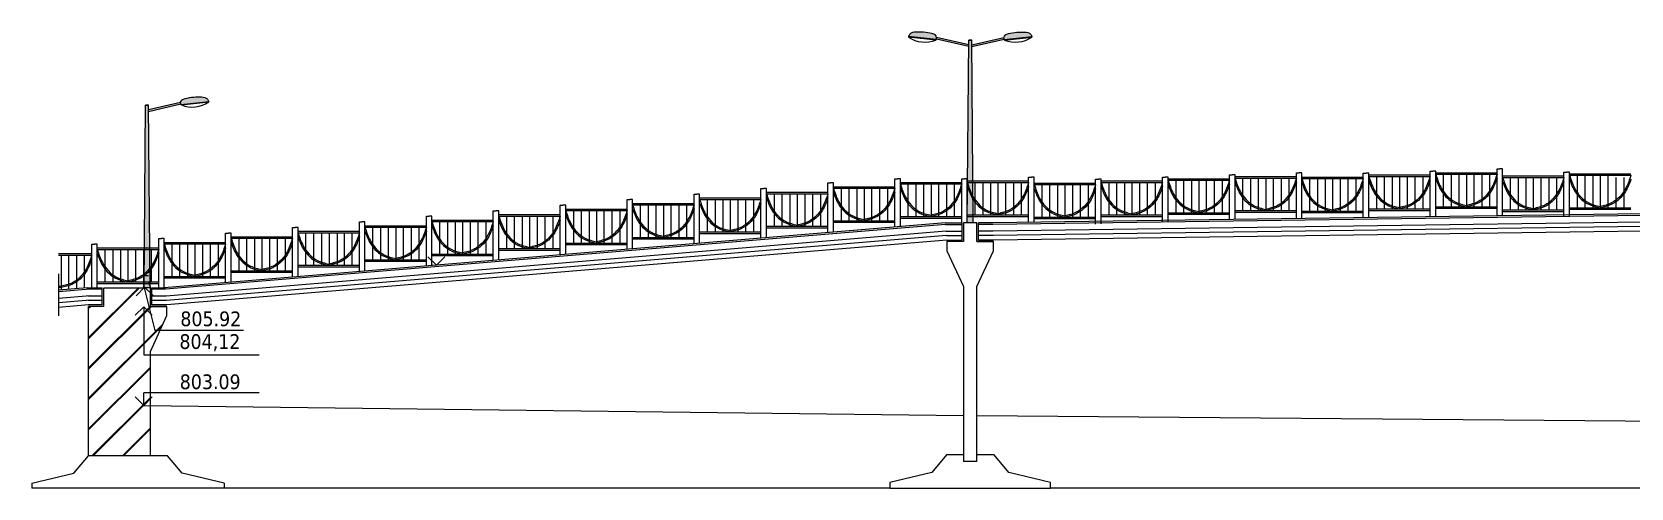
# Model space of a CAD drawing. Header units: millimetres. Extents: x -492806 to 8131902, y -181351 to 2373952.
# Drawn here: x 1960603 to 2018643, y 991206 to 1007773 of the extents above; entities that cross this region are included whole.
import ezdxf

# ---------------------------------------------------------------- set-up
doc = ezdxf.new("R2010")
doc.units = ezdxf.units.MM
doc.header["$LTSCALE"] = 50
for name, color, linetype, lineweight in [('text', 5, 'Continuous', 15), ('дорога', 126, 'Continuous', 25), ('розрізи', 7, 'Continuous', 15)]:
    doc.layers.add(name, color=color, linetype=linetype, lineweight=lineweight)
doc.styles.get("Standard").update_dxf_attribs({"font": 'tahoma.ttf'})

msp = doc.modelspace()

# ---------------------------------------------------------------- hatches: boundary and pattern name
h = msp.add_hatch()
h.set_pattern_fill('JIS_LC_8', color=256, scale=100)
h.set_pattern_definition([(45, (271043.5, 0), (-551.5433, 551.5433), []), (45, (271083.5, 0), (-551.5433, 551.5433), [])])
h.paths.add_polyline_path([(1964900.358, 996170.876), (1965503.033, 997471.077), (1965503.033, 997806.029), (1964900.358, 997806.029), (1964900.358, 998478.698), (1964384.902, 998478.698), (1963484.289, 997806.029), (1962659.289, 997806.029), (1962659.289, 992380.56), (1964900.358, 992380.56), (1964900.358, 994206.156), (1964739.645, 994206.156), (1964900.358, 994366.869)])
at = {"layer": 'дорога', "lineweight": 5}
h = msp.add_hatch(color=0, dxfattribs=at)
h.dxf.hatch_style = 2
h.paths.add_polyline_path([(1994765.335, 1001048.167), (1994552.754, 1001046.395), (1994551.052, 1000835.294), (1994767.109, 1000835.294)])
h.paths.add_polyline_path([(1994604.623, 1007476.602), (1994711.765, 1007476.602), (1994765.336, 1001048.075), (1994551.052, 1001048.075)])
edge = h.paths.add_edge_path()
edge.add_spline(control_points=[(1995890.494, 1007498.613), (1995882.584, 1007517.345), (1995879.742, 1007542.644), (1995878.574, 1007574.307)], knot_values=[411.134828027, 411.134828027, 411.134828027, 411.134828027, 430.443610938, 430.443610938, 430.443610938, 430.443610938], degree=3, periodic=0)
edge.add_spline(control_points=[(1995878.574, 1007574.307), (1995903.339, 1007650.641), (1995969.925, 1007700.83), (1996318.065, 1007773.47), (1996546.976, 1007770.519), (1996781.793, 1007764.617), (1996870.669, 1007677.157), (1996892.541, 1007616.665), (1996895.782, 1007604.975)], knot_values=[0, 0, 0, 0, 32.530138391, 77.210190422, 130.242015175, 174.657331179, 196.410436296, 202.267979187, 202.267979187, 202.267979187, 202.267979187], degree=3, periodic=0)
edge.add_line((1996895.782, 1007604.975), (1995890.494, 1007498.613))
edge = h.paths.add_edge_path()
edge.add_spline(control_points=[(1995878.574, 1007574.307), (1995879.428, 1007551.161), (1995881.176, 1007531.415), (1995885.145, 1007515.15)], knot_values=[416.32851979, 416.32851979, 416.32851979, 416.32851979, 430.443610938, 430.443610938, 430.443610938, 430.443610938], degree=3, periodic=0)
edge.add_line((1995885.145, 1007515.15), (1994713.694, 1007245.132))
edge.add_line((1994713.694, 1007245.132), (1994713.16, 1007309.178))
edge.add_line((1994713.16, 1007309.178), (1995878.574, 1007574.307))
edge = h.paths.add_edge_path()
edge.add_spline(control_points=[(1992420.606, 1007604.975), (1992423.847, 1007616.665), (1992445.718, 1007677.157), (1992534.594, 1007764.617), (1992769.412, 1007770.519), (1992998.322, 1007773.47), (1993346.463, 1007700.83), (1993413.048, 1007650.641), (1993437.814, 1007574.307)], knot_values=[0, 0, 0, 0, 5.857542892, 27.610648008, 72.025964012, 125.057788765, 169.737840797, 202.267979187, 202.267979187, 202.267979187, 202.267979187], degree=3, periodic=0)
edge.add_spline(control_points=[(1993437.814, 1007574.307), (1993436.645, 1007542.644), (1993433.804, 1007517.345), (1993425.893, 1007498.613)], knot_values=[411.134828027, 411.134828027, 411.134828027, 411.134828027, 430.443610938, 430.443610938, 430.443610938, 430.443610938], degree=3, periodic=0)
edge.add_line((1993425.893, 1007498.613), (1992420.606, 1007604.975))
edge = h.paths.add_edge_path()
edge.add_line((1994603.227, 1007309.178), (1994602.694, 1007245.132))
edge.add_line((1994602.694, 1007245.132), (1993431.242, 1007515.15))
edge.add_spline(control_points=[(1993431.242, 1007515.15), (1993435.211, 1007531.415), (1993436.959, 1007551.161), (1993437.814, 1007574.307)], knot_values=[416.32851979, 416.32851979, 416.32851979, 416.32851979, 430.443610938, 430.443610938, 430.443610938, 430.443610938], degree=3, periodic=0)
edge.add_line((1993437.814, 1007574.307), (1994603.227, 1007309.178))
h = msp.add_hatch(color=0, dxfattribs=at)
h.dxf.hatch_style = 2
h.paths.add_polyline_path([(1964886.078, 998691.571), (1964673.498, 998689.8), (1964671.795, 998478.698), (1964887.852, 998478.698)])
h.paths.add_polyline_path([(1964725.366, 1005120.006), (1964832.508, 1005120.006), (1964886.079, 998691.479), (1964671.795, 998691.479)])
edge = h.paths.add_edge_path()
edge.add_spline(control_points=[(1966011.238, 1005142.017), (1966003.327, 1005160.75), (1966000.486, 1005186.048), (1965999.317, 1005217.711)], knot_values=[411.134828027, 411.134828027, 411.134828027, 411.134828027, 430.443610938, 430.443610938, 430.443610938, 430.443610938], degree=3, periodic=0)
edge.add_spline(control_points=[(1965999.317, 1005217.711), (1966024.082, 1005294.045), (1966090.668, 1005344.234), (1966438.809, 1005416.875), (1966667.719, 1005413.923), (1966902.537, 1005408.021), (1966991.413, 1005320.561), (1967013.284, 1005260.069), (1967016.525, 1005248.379)], knot_values=[0, 0, 0, 0, 32.530138391, 77.210190422, 130.242015175, 174.657331179, 196.410436296, 202.267979187, 202.267979187, 202.267979187, 202.267979187], degree=3, periodic=0)
edge.add_line((1967016.525, 1005248.379), (1966011.238, 1005142.017))
edge = h.paths.add_edge_path()
edge.add_spline(control_points=[(1965999.317, 1005217.711), (1966000.171, 1005194.565), (1966001.919, 1005174.82), (1966005.888, 1005158.554)], knot_values=[416.32851979, 416.32851979, 416.32851979, 416.32851979, 430.443610938, 430.443610938, 430.443610938, 430.443610938], degree=3, periodic=0)
edge.add_line((1966005.888, 1005158.554), (1964834.437, 1004888.536))
edge.add_line((1964834.437, 1004888.536), (1964833.903, 1004952.582))
edge.add_line((1964833.903, 1004952.582), (1965999.317, 1005217.711))

# ---------------------------------------------------------------- linework, layer by layer
for p, q in [((1994418.01, 998527.472), (1994418.01, 992170.435)), ((1994900.15, 992170.435), (1994900.15, 998527.472)), ((1962659.289, 992380.56), (1962659.289, 997806.029)), ((1964900.358, 992380.56), (1964900.358, 996170.876)), ((1962123.705, 991744.473), (1962659.289, 992380.56)), ((1964900.358, 992380.56), (1962659.289, 992380.56)), ((1965522.367, 992380.56), (1964900.358, 992380.56)), ((1966057.951, 991744.473), (1965522.367, 992380.56)), ((1993796.002, 992411.505), (1993260.418, 991775.417)), ((1994418.01, 992411.505), (1993796.002, 992411.505)), ((1994900.15, 992170.435), (1994418.01, 992170.435)), ((1995522.158, 992411.505), (1994900.15, 992411.505)), ((1996057.742, 991775.417), (1995522.158, 992411.505)), ((1960603.337, 991381.932), (1962123.705, 991744.473)), ((1960603.337, 991381.932), (1960603.337, 991206.156)), ((1967578.318, 991381.932), (1966057.951, 991744.473)), ((1967578.318, 991381.932), (1967578.318, 991206.156)), ((1993260.418, 991775.417), (1991740.051, 991412.876)), ((1991740.051, 991412.876), (1991740.051, 991206.156)), ((1997578.11, 991412.876), (1996057.742, 991775.417)), ((1997578.11, 991206.156), (1997578.11, 991412.876)), ((1991740.051, 991206.156), (1960603.337, 991206.156)), ((1991740.051, 991206.156), (1997578.11, 991206.156)), ((2021739.842, 991206.156), (1997578.11, 991206.156))]:
    msp.add_line(p, q)
at = {"color": 0}
for p, q in [((1964659.289, 994206.156), (1994418.01, 993843.989)), ((1994900.15, 993839.999), (2024899.941, 993591.679))]:
    msp.add_line(p, q, dxfattribs=at)
at = {"color": 0, "lineweight": 9}
for points in [[(1975280.28, 999299.476), (1974971.675, 999608.082)], [(1975280.28, 999299.476), (1975588.886, 999608.082)], [(1964684.247, 998504.166), (1964381.945, 998189.383)], [(1964684.247, 998504.166), (1964999.03, 998201.865)], [(1964659.289, 997789.371), (1964350.683, 997480.765)], [(1964659.289, 997789.371), (1964967.894, 997480.765)], [(1964659.289, 994206.156), (1964350.683, 994514.762)], [(1964659.289, 994206.156), (1964967.894, 994514.762)]]:
    msp.add_lwpolyline(points, dxfattribs=at)
at = {"layer": 'text', "color": 0}
for p, q in [((1968284.566, 996927.178), (1965067.402, 996927.178)), ((1964659.289, 996039.578), (1968850.898, 996039.578))]:
    msp.add_line(p, q, dxfattribs=at)
at = {"layer": 'дорога', "color": 0, "lineweight": 5}
for p, q in [((1993412.628, 1007478.128), (1992416.757, 1007587.698)), ((1993425.893, 1007498.613), (1992420.606, 1007604.975)), ((1994603.227, 1007309.178), (1993437.814, 1007574.307)), ((1994713.16, 1007309.178), (1995878.574, 1007574.307)), ((1995890.494, 1007498.613), (1996895.782, 1007604.975)), ((1995903.759, 1007478.128), (1996899.63, 1007587.698)), ((1994602.694, 1007245.132), (1993431.242, 1007515.15)), ((1994551.052, 1000835.294), (1994604.623, 1007476.602)), ((1994601.188, 1007064.478), (1994601.439, 1007064.537)), ((1994604.623, 1007476.602), (1994711.765, 1007476.602)), ((1994711.765, 1007476.602), (1994604.623, 1007476.602)), ((1994767.109, 1000835.294), (1994711.765, 1007476.602)), ((1994713.694, 1007245.132), (1995885.145, 1007515.15)), ((1994715.199, 1007064.478), (1994714.948, 1007064.537)), ((1966011.238, 1005142.017), (1967016.525, 1005248.379)), ((1964671.795, 998478.698), (1964725.366, 1005120.006)), ((1964721.932, 1004707.882), (1964722.182, 1004707.941)), ((1964725.366, 1005120.006), (1964832.508, 1005120.006)), ((1964832.508, 1005120.006), (1964725.366, 1005120.006)), ((1964887.852, 998478.698), (1964832.508, 1005120.006)), ((1964833.903, 1004952.582), (1965999.317, 1005217.711)), ((1964834.437, 1004888.536), (1966005.888, 1005158.554)), ((1964835.942, 1004707.882), (1964835.692, 1004707.941)), ((1966024.503, 1005121.532), (1967020.373, 1005231.102)), ((1991920.566, 1002442.426), (1992021.321, 1002442.426)), ((1991920.566, 1000682.242), (1991920.566, 1002442.426)), ((1992122.075, 1002442.426), (1992021.321, 1002442.426)), ((1992122.075, 1002442.426), (1992021.321, 1002442.426)), ((1992122.075, 1000699.015), (1992122.075, 1002442.426)), ((1992122.075, 1000699.015), (1992122.075, 1002442.426)), ((1994349.543, 1000835.294), (1994349.543, 1002442.426)), ((1994349.543, 1002442.426), (1994450.297, 1002442.426)), ((1994551.052, 1002442.426), (1994450.297, 1002442.426)), ((1994551.052, 1002442.426), (1994450.297, 1002442.426)), ((1994551.052, 1000835.294), (1994551.052, 1002442.426)), ((1994551.052, 1000835.294), (1994551.052, 1002442.426)), ((1994551.052, 1002363.317), (1996778.52, 1002363.317)), ((1996778.52, 1000877.557), (1996778.52, 1002501.669)), ((1996778.52, 1002501.669), (1996879.274, 1002501.669)), ((1996980.028, 1002501.669), (1996879.274, 1002501.669)), ((1996980.028, 1002501.669), (1996879.274, 1002501.669)), ((1996980.028, 1000884.12), (1996980.028, 1002501.669)), ((1999209.721, 1000795.997), (1999209.721, 1002420.109)), ((1999209.721, 1002420.109), (1999310.476, 1002420.109)), ((1999411.23, 1002420.109), (1999310.476, 1002420.109)), ((1999411.23, 1002420.109), (1999310.476, 1002420.109)), ((1999411.23, 1000802.56), (1999411.23, 1002420.109)), ((1999411.23, 1002360.865), (2001638.698, 1002360.865)), ((2001638.698, 1000875.105), (2001638.698, 1002499.217)), ((2001638.698, 1002499.217), (2001739.452, 1002499.217)), ((2001840.207, 1002499.217), (2001739.452, 1002499.217)), ((2001840.207, 1002499.217), (2001739.452, 1002499.217)), ((2001840.207, 1000881.668), (2001840.207, 1002499.217)), ((2001840.207, 1002439.974), (2004067.675, 1002439.974)), ((2001840.207, 1002386.402), (2004067.675, 1002386.402)), ((2002115.718, 1002386.402), (2002115.718, 1001204.314)), ((2002400.417, 1002386.402), (2002400.417, 1001204.314)), ((2002685.116, 1002386.402), (2002685.116, 1001204.314)), ((2002953.941, 1002386.402), (2002953.941, 1001204.314)), ((2003228.03, 1002386.402), (2003228.03, 1001204.314)), ((2003512.728, 1002386.402), (2003512.728, 1001204.314)), ((2003797.427, 1002386.402), (2003797.427, 1001204.314)), ((2004067.675, 1000954.214), (2004067.675, 1002578.326)), ((2004067.675, 1002578.326), (2004168.429, 1002578.326)), ((2004269.183, 1002578.326), (2004168.429, 1002578.326)), ((2004269.183, 1002578.326), (2004168.429, 1002578.326)), ((2004269.183, 1000960.776), (2004269.183, 1002578.326)), ((2004269.183, 1002519.082), (2006496.651, 1002519.082)), ((2004269.183, 1002465.511), (2006496.651, 1002465.511)), ((2004544.694, 1002465.511), (2004544.694, 1001283.422)), ((2004829.393, 1002465.511), (2004829.393, 1001283.422)), ((2005114.092, 1002465.511), (2005114.092, 1001283.422)), ((2005382.917, 1002465.511), (2005382.917, 1001283.422)), ((2005657.007, 1002465.511), (2005657.007, 1001283.422)), ((2005941.705, 1002465.511), (2005941.705, 1001283.422)), ((2006226.404, 1002465.511), (2006226.404, 1001283.422)), ((2006496.651, 1000987.853), (2006496.651, 1002657.434)), ((2006496.651, 1002657.434), (2006597.406, 1002657.434)), ((2006698.16, 1002657.434), (2006597.406, 1002657.434)), ((2006698.16, 1002657.434), (2006597.406, 1002657.434)), ((2006695.935, 1002503.449), (2008923.403, 1002503.449)), ((2006695.935, 1002449.878), (2008923.403, 1002449.878)), ((2006698.16, 1000990.643), (2006698.16, 1002657.434)), ((2006973.671, 1002449.878), (2006973.671, 1001267.789)), ((2007258.37, 1002449.878), (2007258.37, 1001267.789)), ((2007540.844, 1002449.878), (2007540.844, 1001267.789)), ((2007809.669, 1002449.878), (2007809.669, 1001267.789)), ((2008083.758, 1002449.878), (2008083.758, 1001267.789)), ((2008368.456, 1002449.878), (2008368.456, 1001267.789)), ((2008653.155, 1002449.878), (2008653.155, 1001267.789)), ((2008923.403, 1001017.689), (2008923.403, 1002641.801)), ((2008923.403, 1002641.801), (2009024.157, 1002641.801)), ((2009124.912, 1002641.801), (2009024.157, 1002641.801)), ((2009124.912, 1002641.801), (2009024.157, 1002641.801)), ((2009124.912, 1001024.252), (2009124.912, 1002641.801)), ((2009124.912, 1002582.557), (2011352.379, 1002582.557)), ((2009124.912, 1002528.986), (2011352.379, 1002528.986)), ((2009400.423, 1002528.986), (2009400.423, 1001346.897)), ((2009685.121, 1002528.986), (2009685.121, 1001346.897)), ((2009969.82, 1002528.986), (2009969.82, 1001346.897)), ((2010238.646, 1002528.986), (2010238.646, 1001346.897)), ((2010512.735, 1002528.986), (2010512.735, 1001346.897)), ((2010797.433, 1002528.986), (2010797.433, 1001346.897)), ((2011082.132, 1002528.986), (2011082.132, 1001346.897)), ((2011352.379, 1001055.1), (2011352.379, 1002720.909)), ((2011352.379, 1002720.909), (2011453.134, 1002720.909)), ((2011553.888, 1002720.909), (2011453.134, 1002720.909)), ((2011553.888, 1002720.909), (2011453.134, 1002720.909)), ((2011553.888, 1001057.891), (2011553.888, 1002720.909)), ((2011553.888, 1002661.666), (2013781.356, 1002661.666)), ((2011553.888, 1002608.094), (2013781.356, 1002608.094)), ((2011829.399, 1002608.094), (2011829.399, 1001426.006)), ((2012114.098, 1002608.094), (2012114.098, 1001426.006)), ((2012398.797, 1002608.094), (2012398.797, 1001426.006)), ((2012667.622, 1002608.094), (2012667.622, 1001426.006)), ((2012941.712, 1002608.094), (2012941.712, 1001426.006)), ((2013226.41, 1002608.094), (2013226.41, 1001426.006)), ((2013511.109, 1002608.094), (2013511.109, 1001426.006)), ((2013781.356, 1001088.739), (2013781.356, 1002800.018)), ((2013781.356, 1002800.018), (2013882.111, 1002800.018)), ((2013982.865, 1002800.018), (2013882.111, 1002800.018)), ((2013982.865, 1001091.53), (2013982.865, 1002800.018)), ((2013982.865, 1002545.401), (2016210.333, 1002545.401)), ((2013982.865, 1002491.83), (2016210.333, 1002491.83)), ((2014258.376, 1002491.83), (2014258.376, 1001309.741)), ((2014543.075, 1002491.83), (2014543.075, 1001309.741)), ((2014827.774, 1002491.83), (2014827.774, 1001309.741)), ((2015096.599, 1002491.83), (2015096.599, 1001309.741)), ((2015370.688, 1002491.83), (2015370.688, 1001309.741)), ((2015655.386, 1002491.83), (2015655.386, 1001309.741)), ((2015940.085, 1002491.83), (2015940.085, 1001309.741)), ((2016210.333, 1001059.641), (2016210.333, 1002683.753)), ((2016210.333, 1002683.753), (2016311.087, 1002683.753)), ((2016411.842, 1002683.753), (2016311.087, 1002683.753)), ((2016411.842, 1002683.753), (2016311.087, 1002683.753)), ((2016411.842, 1001066.204), (2016411.842, 1002683.753)), ((2016411.842, 1002624.509), (2018639.309, 1002624.509)), ((2016411.842, 1002570.938), (2018639.309, 1002570.938)), ((2016687.353, 1002570.938), (2016687.353, 1001388.849)), ((2016972.051, 1002570.938), (2016972.051, 1001388.849)), ((2017256.75, 1002570.938), (2017256.75, 1001388.849)), ((2017525.576, 1002570.938), (2017525.576, 1001388.849)), ((2017799.665, 1002570.938), (2017799.665, 1001388.849)), ((2018091.702, 1002491.83), (2018091.702, 1001309.741)), ((2018376.401, 1002491.83), (2018376.401, 1001309.741)), ((1984633.636, 1001885.018), (1984734.391, 1001885.018)), ((1984633.636, 1000075.709), (1984633.636, 1001885.018)), ((1984835.145, 1001885.018), (1984734.391, 1001885.018)), ((1984835.145, 1000092.482), (1984835.145, 1001885.018)), ((1984835.145, 1000092.482), (1984835.145, 1001885.018)), ((1987062.613, 1002087.196), (1987163.367, 1002087.196)), ((1987062.613, 1000277.887), (1987062.613, 1002087.196)), ((1987264.122, 1002087.196), (1987163.367, 1002087.196)), ((1987264.122, 1000294.659), (1987264.122, 1002087.196)), ((1987264.122, 1000294.659), (1987264.122, 1002087.196)), ((1987264.122, 1001948.844), (1989491.59, 1001948.844)), ((1987264.122, 1001895.273), (1989491.59, 1001895.273)), ((1987539.633, 1001895.273), (1987539.633, 1000713.184)), ((1987824.332, 1001895.273), (1987824.332, 1000713.184)), ((1988109.03, 1001895.273), (1988109.03, 1000713.184)), ((1988377.856, 1001895.273), (1988377.856, 1000713.184)), ((1988651.945, 1001895.273), (1988651.945, 1000713.184)), ((1988936.643, 1001895.273), (1988936.643, 1000713.184)), ((1989221.342, 1001895.273), (1989221.342, 1000713.184)), ((1989491.59, 1002289.374), (1989592.344, 1002289.374)), ((1989491.59, 1000480.064), (1989491.59, 1002289.374)), ((1989693.098, 1002289.374), (1989592.344, 1002289.374)), ((1989693.098, 1000496.837), (1989693.098, 1002289.374)), ((1989693.098, 1000496.837), (1989693.098, 1002289.374)), ((1989693.098, 1002151.022), (1991920.566, 1002151.022)), ((1989693.098, 1002097.451), (1991920.566, 1002097.451)), ((1989968.609, 1002097.451), (1989968.609, 1000915.362)), ((1990253.308, 1002097.451), (1990253.308, 1000915.362)), ((1990538.007, 1002097.451), (1990538.007, 1000915.362)), ((1990806.832, 1002097.451), (1990806.832, 1000915.362)), ((1991080.922, 1002097.451), (1991080.922, 1000915.362)), ((1991365.62, 1002097.451), (1991365.62, 1000915.362)), ((1991650.319, 1002097.451), (1991650.319, 1000915.362)), ((1992122.075, 1002304.074), (1994349.543, 1002304.074)), ((1992122.075, 1002250.503), (1994349.543, 1002250.503)), ((1992397.586, 1002250.503), (1992397.586, 1001068.414)), ((1992682.285, 1002250.503), (1992682.285, 1001068.414)), ((1992966.984, 1002250.503), (1992966.984, 1001068.414)), ((1993235.809, 1002250.503), (1993235.809, 1001068.414)), ((1993509.898, 1002250.503), (1993509.898, 1001068.414)), ((1993794.597, 1002250.503), (1993794.597, 1001068.414)), ((1994079.295, 1002250.503), (1994079.295, 1001068.414)), ((1994551.052, 1002309.746), (1996778.52, 1002309.746)), ((1994826.563, 1002309.746), (1994826.563, 1001127.658)), ((1995111.261, 1002309.746), (1995111.261, 1001127.658)), ((1995395.96, 1002309.746), (1995395.96, 1001127.658)), ((1995664.786, 1002309.746), (1995664.786, 1001127.658)), ((1995938.875, 1002309.746), (1995938.875, 1001127.658)), ((1996223.573, 1002309.746), (1996223.573, 1001127.658)), ((1996508.272, 1002309.746), (1996508.272, 1001127.658)), ((1996982.253, 1002281.757), (1999209.721, 1002281.757)), ((1996982.253, 1002228.186), (1999209.721, 1002228.186)), ((1997255.539, 1002228.186), (1997255.539, 1001046.097)), ((1997540.238, 1002228.186), (1997540.238, 1001046.097)), ((1997824.937, 1002228.186), (1997824.937, 1001046.097)), ((1998095.987, 1002228.186), (1998095.987, 1001046.097)), ((1998370.077, 1002228.186), (1998370.077, 1001046.097)), ((1998654.775, 1002228.186), (1998654.775, 1001046.097)), ((1998939.474, 1002228.186), (1998939.474, 1001046.097)), ((1999411.23, 1002307.294), (2001638.698, 1002307.294)), ((1999686.741, 1002307.294), (1999686.741, 1001125.205)), ((1999971.44, 1002307.294), (1999971.44, 1001125.205)), ((2000256.139, 1002307.294), (2000256.139, 1001125.205)), ((2000524.964, 1002307.294), (2000524.964, 1001125.205)), ((2000799.053, 1002307.294), (2000799.053, 1001125.205)), ((2001083.752, 1002307.294), (2001083.752, 1001125.205)), ((2001368.451, 1002307.294), (2001368.451, 1001125.205)), ((1977346.706, 1001278.485), (1977447.461, 1001278.485)), ((1977346.706, 999469.176), (1977346.706, 1001278.485)), ((1977548.215, 1001278.485), (1977447.461, 1001278.485)), ((1977548.215, 999485.948), (1977548.215, 1001278.485)), ((1977548.215, 999485.948), (1977548.215, 1001278.485)), ((1979775.683, 1001480.663), (1979876.437, 1001480.663)), ((1979775.683, 999671.353), (1979775.683, 1001480.663)), ((1979977.192, 1001480.663), (1979876.437, 1001480.663)), ((1979977.192, 999688.126), (1979977.192, 1001480.663)), ((1979977.192, 999688.126), (1979977.192, 1001480.663)), ((1979977.192, 1001342.311), (1982204.66, 1001342.311)), ((1979977.192, 1001288.74), (1982204.66, 1001288.74)), ((1980252.703, 1001288.74), (1980252.703, 1000106.651)), ((1980537.402, 1001288.74), (1980537.402, 1000106.651)), ((1980822.1, 1001288.74), (1980822.1, 1000106.651)), ((1981090.926, 1001288.74), (1981090.926, 1000106.651)), ((1981365.015, 1001288.74), (1981365.015, 1000106.651)), ((1981649.713, 1001288.74), (1981649.713, 1000106.651)), ((1981934.412, 1001288.74), (1981934.412, 1000106.651)), ((1982204.66, 1001682.841), (1982305.414, 1001682.841)), ((1982204.66, 999873.531), (1982204.66, 1001682.841)), ((1982406.168, 1001682.841), (1982305.414, 1001682.841)), ((1982406.168, 999890.304), (1982406.168, 1001682.841)), ((1982406.168, 999890.304), (1982406.168, 1001682.841)), ((1982406.168, 1001544.489), (1984633.636, 1001544.489)), ((1982406.168, 1001490.917), (1984633.636, 1001490.917)), ((1982681.679, 1001490.917), (1982681.679, 1000308.829)), ((1982966.378, 1001490.917), (1982966.378, 1000308.829)), ((1983251.077, 1001490.917), (1983251.077, 1000308.829)), ((1983519.902, 1001490.917), (1983519.902, 1000308.829)), ((1983793.992, 1001490.917), (1983793.992, 1000308.829)), ((1984078.69, 1001490.917), (1984078.69, 1000308.829)), ((1984363.389, 1001490.917), (1984363.389, 1000308.829)), ((1984835.145, 1001746.666), (1987062.613, 1001746.666)), ((1984835.145, 1001693.095), (1987062.613, 1001693.095)), ((1985110.656, 1001693.095), (1985110.656, 1000511.006)), ((1985395.355, 1001693.095), (1985395.355, 1000511.006)), ((1985680.054, 1001693.095), (1985680.054, 1000511.006)), ((1985948.879, 1001693.095), (1985948.879, 1000511.006)), ((1986222.968, 1001693.095), (1986222.968, 1000511.006)), ((1986507.667, 1001693.095), (1986507.667, 1000511.006)), ((1986792.365, 1001693.095), (1986792.365, 1000511.006)), ((2001840.207, 1001204.314), (2004067.675, 1001204.314)), ((2004269.183, 1001283.422), (2006496.651, 1001283.422)), ((2004269.183, 1001229.851), (2006496.651, 1001229.851)), ((2006695.935, 1001267.789), (2008923.403, 1001267.789)), ((2006695.935, 1001210.406), (2008923.403, 1001210.406)), ((2009124.912, 1001346.897), (2011352.379, 1001346.897)), ((2009124.912, 1001293.326), (2011352.379, 1001293.326)), ((2011553.888, 1001426.006), (2013781.356, 1001426.006)), ((2011553.888, 1001372.435), (2013781.356, 1001372.435)), ((2013982.865, 1001309.741), (2016210.333, 1001309.741)), ((2013982.865, 1001256.17), (2016210.333, 1001256.17)), ((2016411.842, 1001388.849), (2018639.309, 1001388.849)), ((2016411.842, 1001335.278), (2018639.309, 1001335.278)), ((1970059.776, 1000671.952), (1970160.531, 1000671.952)), ((1970059.776, 998862.643), (1970059.776, 1000671.952)), ((1970261.285, 1000671.952), (1970160.531, 1000671.952)), ((1970261.285, 998879.415), (1970261.285, 1000671.952)), ((1970261.285, 998879.415), (1970261.285, 1000671.952)), ((1972488.753, 1000874.13), (1972589.507, 1000874.13)), ((1972488.753, 999064.82), (1972488.753, 1000874.13)), ((1972690.262, 1000874.13), (1972589.507, 1000874.13)), ((1972690.262, 999081.593), (1972690.262, 1000874.13)), ((1972690.262, 999081.593), (1972690.262, 1000874.13)), ((1972690.262, 1000735.778), (1974917.73, 1000735.778)), ((1972690.262, 1000682.207), (1974917.73, 1000682.207)), ((1972965.773, 1000682.207), (1972965.773, 999500.118)), ((1973250.472, 1000682.207), (1973250.472, 999500.118)), ((1973535.17, 1000682.207), (1973535.17, 999500.118)), ((1973803.996, 1000682.207), (1973803.996, 999500.118)), ((1974078.085, 1000682.207), (1974078.085, 999500.118)), ((1974362.783, 1000682.207), (1974362.783, 999500.118)), ((1974647.482, 1000682.207), (1974647.482, 999500.118)), ((1974917.73, 1001076.307), (1975018.484, 1001076.307)), ((1974917.73, 999266.998), (1974917.73, 1001076.307)), ((1975119.238, 1001076.307), (1975018.484, 1001076.307)), ((1975119.238, 999283.771), (1975119.238, 1001076.307)), ((1975119.238, 999283.771), (1975119.238, 1001076.307)), ((1975119.238, 1000937.955), (1977346.706, 1000937.955)), ((1975119.238, 1000884.384), (1977346.706, 1000884.384)), ((1975394.749, 1000884.384), (1975394.749, 999702.296)), ((1975679.448, 1000884.384), (1975679.448, 999702.296)), ((1975964.147, 1000884.384), (1975964.147, 999702.296)), ((1976232.972, 1000884.384), (1976232.972, 999702.296)), ((1976507.062, 1000884.384), (1976507.062, 999702.296)), ((1976791.76, 1000884.384), (1976791.76, 999702.296)), ((1977076.459, 1000884.384), (1977076.459, 999702.296)), ((1977548.215, 1001140.133), (1979775.683, 1001140.133)), ((1977548.215, 1001086.562), (1979775.683, 1001086.562)), ((1977823.726, 1001086.562), (1977823.726, 999904.473)), ((1978108.425, 1001086.562), (1978108.425, 999904.473)), ((1978393.124, 1001086.562), (1978393.124, 999904.473)), ((1978661.949, 1001086.562), (1978661.949, 999904.473)), ((1978936.038, 1001086.562), (1978936.038, 999904.473)), ((1979220.737, 1001086.562), (1979220.737, 999904.473)), ((1979505.435, 1001086.562), (1979505.435, 999904.473)), ((1987264.122, 1000713.184), (1989491.59, 1000713.184)), ((1987264.122, 1000659.613), (1989491.59, 1000659.613)), ((1989693.098, 1000915.362), (1991920.566, 1000915.362)), ((1989693.098, 1000861.791), (1991920.566, 1000861.791)), ((1992122.075, 1001068.414), (1994349.543, 1001068.414)), ((1992122.075, 1001014.843), (1994349.543, 1001014.843)), ((1994551.052, 1001127.658), (1996778.52, 1001127.658)), ((1994551.052, 1001074.086), (1996778.52, 1001074.086)), ((1996982.253, 1001046.097), (1999209.721, 1001046.097)), ((1996982.253, 1000992.526), (1999209.721, 1000992.526)), ((1999411.23, 1001125.205), (2001638.698, 1001125.205)), ((1999411.23, 1001071.634), (2001638.698, 1001071.634)), ((2001840.207, 1001150.743), (2004067.675, 1001150.743)), ((1962772.846, 1000065.419), (1962873.601, 1000065.419)), ((1962772.846, 998478.698), (1962772.846, 1000065.419)), ((1962974.355, 1000065.419), (1962873.601, 1000065.419)), ((1962974.355, 998478.698), (1962974.355, 1000065.419)), ((1962974.355, 998478.698), (1962974.355, 1000065.419)), ((1965201.823, 1000267.597), (1965302.577, 1000267.597)), ((1965201.823, 998458.287), (1965201.823, 1000267.597)), ((1965403.332, 1000267.597), (1965302.577, 1000267.597)), ((1965403.332, 998475.06), (1965403.332, 1000267.597)), ((1965403.332, 998475.06), (1965403.332, 1000267.597)), ((1965403.332, 1000129.245), (1967630.8, 1000129.245)), ((1965403.332, 1000075.674), (1967630.8, 1000075.674)), ((1965678.843, 1000075.674), (1965678.843, 998893.585)), ((1965963.542, 1000075.674), (1965963.542, 998893.585)), ((1966248.24, 1000075.674), (1966248.24, 998893.585)), ((1966517.066, 1000075.674), (1966517.066, 998893.585)), ((1966791.155, 1000075.674), (1966791.155, 998893.585)), ((1967075.853, 1000075.674), (1967075.853, 998893.585)), ((1967360.552, 1000075.674), (1967360.552, 998893.585)), ((1967630.8, 1000469.774), (1967731.554, 1000469.774)), ((1967630.8, 998660.465), (1967630.8, 1000469.774)), ((1967832.308, 1000469.774), (1967731.554, 1000469.774)), ((1967832.308, 998677.238), (1967832.308, 1000469.774)), ((1967832.308, 998677.238), (1967832.308, 1000469.774)), ((1967832.308, 1000331.422), (1970059.776, 1000331.422)), ((1967832.308, 1000277.851), (1970059.776, 1000277.851)), ((1968107.819, 1000277.851), (1968107.819, 999095.763)), ((1968392.518, 1000277.851), (1968392.518, 999095.763)), ((1968677.217, 1000277.851), (1968677.217, 999095.763)), ((1968946.042, 1000277.851), (1968946.042, 999095.763)), ((1969220.132, 1000277.851), (1969220.132, 999095.763)), ((1969504.83, 1000277.851), (1969504.83, 999095.763)), ((1969789.529, 1000277.851), (1969789.529, 999095.763)), ((1970261.285, 1000533.6), (1972488.753, 1000533.6)), ((1970261.285, 1000480.029), (1972488.753, 1000480.029)), ((1970536.796, 1000480.029), (1970536.796, 999297.94)), ((1970536.796, 1000480.029), (1970536.796, 999297.94)), ((1970821.495, 1000480.029), (1970821.495, 999297.94)), ((1971106.194, 1000480.029), (1971106.194, 999297.94)), ((1971390.893, 1000480.029), (1971390.893, 999297.94)), ((1971675.592, 1000480.029), (1971675.592, 999297.94)), ((1971933.807, 1000480.029), (1971933.807, 999297.94)), ((1972218.505, 1000480.029), (1972218.505, 999297.94)), ((1979977.192, 1000106.651), (1982204.66, 1000106.651)), ((1979977.192, 1000053.08), (1982204.66, 1000053.08)), ((1982406.168, 1000308.829), (1984633.636, 1000308.829)), ((1982406.168, 1000255.258), (1984633.636, 1000255.258)), ((1984835.145, 1000511.006), (1987062.613, 1000511.006)), ((1984835.145, 1000457.435), (1987062.613, 1000457.435)), ((1961570.594, 999724.889), (1962772.846, 999724.889)), ((1961570.594, 999671.318), (1962772.846, 999671.318)), ((1961659.112, 999671.318), (1961659.112, 998400.108)), ((1961933.202, 999671.318), (1961933.202, 998422.922)), ((1962217.9, 999671.318), (1962217.9, 998446.619)), ((1962502.599, 999671.318), (1962502.599, 998470.317)), ((1962974.355, 999927.067), (1965201.823, 999927.067)), ((1962974.355, 999873.496), (1965201.823, 999873.496)), ((1963249.866, 999873.496), (1963249.866, 998691.407)), ((1963534.565, 999873.496), (1963534.565, 998691.407)), ((1963819.264, 999873.496), (1963819.264, 998691.407)), ((1964088.089, 999873.496), (1964088.089, 998691.407)), ((1964362.178, 999873.496), (1964362.178, 998691.407)), ((1964646.877, 999873.496), (1964646.877, 998691.407)), ((1964683.046, 999873.496), (1965201.823, 999873.496)), ((1964683.478, 999927.067), (1965201.823, 999927.067)), ((1964931.575, 999873.496), (1964931.575, 998691.407)), ((1972690.262, 999500.118), (1974917.73, 999500.118)), ((1972690.262, 999446.547), (1974917.73, 999446.547)), ((1975119.238, 999702.296), (1977346.706, 999702.296)), ((1975119.238, 999648.725), (1977346.706, 999648.725)), ((1977548.215, 999904.473), (1979775.683, 999904.473)), ((1977548.215, 999850.902), (1979775.683, 999850.902)), ((1965403.332, 998893.585), (1967630.8, 998893.585)), ((1967832.308, 999095.763), (1970059.776, 999095.763)), ((1967832.308, 999042.191), (1970059.776, 999042.191)), ((1970261.285, 999297.94), (1972488.753, 999297.94)), ((1970261.285, 999244.369), (1972488.753, 999244.369)), ((1962974.355, 998691.407), (1965201.823, 998691.407)), ((1962974.355, 998637.836), (1965201.823, 998637.836)), ((1964673.079, 998637.836), (1965201.823, 998637.836)), ((1964673.511, 998691.407), (1965201.823, 998691.407)), ((1965403.332, 998840.014), (1967630.8, 998840.014))]:
    msp.add_line(p, q, dxfattribs=at)
at = {"layer": 'дорога'}
for p, q in [((1961570.594, 998991.131), (1961570.594, 997459.018)), ((1964659.289, 998478.698), (1964675.837, 998979.765)), ((1962603.299, 998478.698), (1963155.718, 998478.698)), ((1963209.289, 998478.698), (1964710.767, 998478.698)), ((1963209.289, 997806.029), (1963209.289, 998478.698)), ((1964671.795, 998478.698), (1965067.402, 996927.178)), ((1964953.93, 998478.698), (1965447.043, 998478.698)), ((1963209.289, 997806.029), (1962659.289, 997806.029)), ((1964659.289, 997789.371), (1964659.289, 996039.578)), ((1968850.898, 994661.51), (1964659.289, 994661.51)), ((1964659.289, 994206.156), (1964659.289, 994661.51))]:
    msp.add_line(p, q, dxfattribs=at)
at = {"layer": 'дорога', "color": 0, "lineweight": 5}
for centre, start, end in [((1993018.592, 1008477.242), 235.91907758, 291.52353418), ((1996297.795, 1008477.242), 248.47646582, 304.08092242), ((1966418.538, 1006120.647), 248.47646582, 304.08092242)]:
    msp.add_arc(centre, 1074.008, start, end, dxfattribs=at)
for points, knots in [([(1993437.814, 1007574.307), (1993413.048, 1007650.641), (1993346.463, 1007700.83), (1992998.322, 1007773.47), (1992769.412, 1007770.519), (1992534.594, 1007764.617), (1992441.886, 1007673.386), (1992419.082, 1007602.717), (1992416.757, 1007587.698)], [0, 0, 0, 0, 32.530138391, 77.210190422, 130.242015175, 174.657331179, 196.410436296, 205.373258726, 205.373258726, 205.373258726, 205.373258726]), ([(1993412.628, 1007478.128), (1993412.98, 1007478.485), (1993431.152, 1007497.409), (1993436.175, 1007529.913), (1993437.814, 1007574.307)], [402.843137321, 402.843137321, 402.843137321, 402.843137321, 403.371235829, 430.443610938, 430.443610938, 430.443610938, 430.443610938]), ([(1995878.574, 1007574.307), (1995903.339, 1007650.641), (1995969.925, 1007700.83), (1996318.065, 1007773.47), (1996546.976, 1007770.519), (1996781.793, 1007764.617), (1996874.501, 1007673.386), (1996897.306, 1007602.717), (1996899.63, 1007587.698)], [0, 0, 0, 0, 32.530138391, 77.210190422, 130.242015175, 174.657331179, 196.410436296, 205.373258726, 205.373258726, 205.373258726, 205.373258726]), ([(1995903.759, 1007478.128), (1995903.407, 1007478.485), (1995885.235, 1007497.409), (1995880.212, 1007529.913), (1995878.574, 1007574.307)], [402.843137321, 402.843137321, 402.843137321, 402.843137321, 403.371235829, 430.443610938, 430.443610938, 430.443610938, 430.443610938]), ([(1965999.317, 1005217.711), (1966024.082, 1005294.045), (1966090.668, 1005344.234), (1966438.809, 1005416.875), (1966667.719, 1005413.923), (1966902.537, 1005408.021), (1966995.245, 1005316.79), (1967018.049, 1005246.121), (1967020.373, 1005231.102)], [0, 0, 0, 0, 32.530138391, 77.210190422, 130.242015175, 174.657331179, 196.410436296, 205.373258726, 205.373258726, 205.373258726, 205.373258726]), ([(1966024.503, 1005121.532), (1966024.15, 1005121.889), (1966005.978, 1005140.813), (1966000.955, 1005173.317), (1965999.317, 1005217.711)], [402.843137321, 402.843137321, 402.843137321, 402.843137321, 403.371235829, 430.443610938, 430.443610938, 430.443610938, 430.443610938]), ([(1965201.823, 999725.505), (1965145.872, 999571.578), (1965034.998, 999266.548), (1964806.81, 999013.94), (1964675.339, 998918.012)], [0, 0, 0, 0, 0.4574186112, 0.9064456455, 0.9064456455, 0.9064456455, 0.9064456455]), ([(1965201.823, 999873.496), (1965149.889, 999712.485), (1965043.41, 999382.369), (1964816.29, 999091.847), (1964675.837, 998979.765)], [0, 0, 0, 0, 0.4743998143, 0.9726487819, 0.9726487819, 0.9726487819, 0.9726487819])]:
    msp.add_open_spline(points, degree=3, knots=knots, dxfattribs=at)
for points in [[(2001840.207, 1002386.402), (2002024.708, 1001912.789), (2002541.442, 1001379.679), (2002953.941, 1001248.523)], [(2004067.675, 1002386.402), (2003883.173, 1001912.789), (2003366.439, 1001379.679), (2002953.941, 1001248.523)], [(2004269.183, 1002465.511), (2004453.684, 1001991.897), (2004970.419, 1001458.788), (2005382.917, 1001327.632)], [(2006496.651, 1002465.511), (2006312.15, 1001991.897), (2005795.416, 1001458.788), (2005382.917, 1001327.632)], [(2006695.935, 1002449.878), (2006880.436, 1001976.264), (2007397.17, 1001443.154), (2007809.669, 1001311.998)], [(2008923.403, 1002449.878), (2008738.902, 1001976.264), (2008222.168, 1001443.154), (2007809.669, 1001311.998)], [(2009124.912, 1002528.986), (2009309.413, 1002055.372), (2009826.147, 1001522.263), (2010238.646, 1001391.107)], [(2009124.912, 1002380.995), (2009322.637, 1001932.563), (2009844.632, 1001460.754), (2010238.646, 1001346.897)], [(2011352.379, 1002528.986), (2011167.878, 1002055.372), (2010651.144, 1001522.263), (2010238.646, 1001391.107)], [(2011352.379, 1002380.995), (2011154.654, 1001932.563), (2010632.659, 1001460.754), (2010238.646, 1001346.897)], [(2011553.888, 1002608.094), (2011738.389, 1002134.481), (2012255.123, 1001601.371), (2012667.622, 1001470.215)], [(2011553.888, 1002460.103), (2011751.614, 1002011.672), (2012273.609, 1001539.862), (2012667.622, 1001426.006)], [(2013781.356, 1002608.094), (2013596.855, 1002134.481), (2013080.121, 1001601.371), (2012667.622, 1001470.215)], [(2013781.356, 1002460.103), (2013583.631, 1002011.672), (2013061.635, 1001539.862), (2012667.622, 1001426.006)], [(2013982.865, 1002491.83), (2014167.366, 1002018.216), (2014684.1, 1001485.107), (2015096.599, 1001353.95)], [(2016210.333, 1002491.83), (2016025.832, 1002018.216), (2015509.098, 1001485.107), (2015096.599, 1001353.95)], [(2016411.842, 1002570.938), (2016596.343, 1002097.325), (2017113.077, 1001564.215), (2017525.576, 1001433.059)], [(2016411.842, 1002422.947), (2016609.567, 1001974.516), (2017131.562, 1001502.706), (2017525.576, 1001388.849)], [(2018639.309, 1002570.938), (2018454.808, 1002097.325), (2017938.074, 1001564.215), (2017525.576, 1001433.059)], [(2018639.309, 1002422.947), (2018441.584, 1001974.516), (2017919.589, 1001502.706), (2017525.576, 1001388.849)], [(1987264.122, 1001895.273), (1987448.623, 1001421.659), (1987965.357, 1000888.55), (1988377.856, 1000757.394)], [(1989491.59, 1001895.273), (1989307.088, 1001421.659), (1988790.354, 1000888.55), (1988377.856, 1000757.394)], [(1989693.098, 1002097.451), (1989877.599, 1001623.837), (1990394.333, 1001090.727), (1990806.832, 1000959.571)], [(1989693.098, 1001949.459), (1989890.824, 1001501.028), (1990412.819, 1001029.218), (1990806.832, 1000915.362)], [(1991920.566, 1002097.451), (1991736.065, 1001623.837), (1991219.331, 1001090.727), (1990806.832, 1000959.571)], [(1991920.566, 1001949.459), (1991722.841, 1001501.028), (1991200.845, 1001029.218), (1990806.832, 1000915.362)], [(1992122.075, 1002250.503), (1992306.576, 1001776.889), (1992823.31, 1001243.78), (1993235.809, 1001112.623)], [(1992122.075, 1002102.512), (1992319.8, 1001654.08), (1992841.796, 1001182.27), (1993235.809, 1001068.414)], [(1994349.543, 1002250.503), (1994165.042, 1001776.889), (1993648.308, 1001243.78), (1993235.809, 1001112.623)], [(1994349.543, 1002102.512), (1994151.817, 1001654.08), (1993629.822, 1001182.27), (1993235.809, 1001068.414)], [(1994551.052, 1002309.746), (1994735.553, 1001836.133), (1995252.287, 1001303.023), (1995664.786, 1001171.867)], [(1994551.052, 1002161.755), (1994748.777, 1001713.324), (1995270.772, 1001241.514), (1995664.786, 1001127.658)], [(1996778.52, 1002309.746), (1996594.018, 1001836.133), (1996077.284, 1001303.023), (1995664.786, 1001171.867)], [(1996778.52, 1002161.755), (1996580.794, 1001713.324), (1996058.799, 1001241.514), (1995664.786, 1001127.658)], [(1996982.253, 1002228.186), (1997166.754, 1001754.572), (1997683.489, 1001221.462), (1998095.987, 1001090.306)], [(1996982.253, 1002080.194), (1997179.979, 1001631.763), (1997701.974, 1001159.953), (1998095.987, 1001046.097)], [(1999209.721, 1002228.186), (1999025.22, 1001754.572), (1998508.486, 1001221.462), (1998095.987, 1001090.306)], [(1999209.721, 1002080.194), (1999011.996, 1001631.763), (1998490.001, 1001159.953), (1998095.987, 1001046.097)], [(1999411.23, 1002307.294), (1999595.731, 1001833.68), (2000112.465, 1001300.571), (2000524.964, 1001169.415)], [(1999411.23, 1002159.303), (1999608.956, 1001710.871), (2000130.951, 1001239.062), (2000524.964, 1001125.205)], [(2001638.698, 1002307.294), (2001454.197, 1001833.68), (2000937.463, 1001300.571), (2000524.964, 1001169.415)], [(2001638.698, 1002159.303), (2001440.972, 1001710.871), (2000918.977, 1001239.062), (2000524.964, 1001125.205)], [(2001840.207, 1002238.411), (2002037.932, 1001789.98), (2002559.927, 1001318.17), (2002953.941, 1001204.314)], [(2004067.675, 1002238.411), (2003869.949, 1001789.98), (2003347.954, 1001318.17), (2002953.941, 1001204.314)], [(2004269.183, 1002317.52), (2004466.909, 1001869.088), (2004988.904, 1001397.279), (2005382.917, 1001283.422)], [(2006496.651, 1002317.52), (2006298.926, 1001869.088), (2005776.931, 1001397.279), (2005382.917, 1001283.422)], [(2006695.935, 1002301.886), (2006893.66, 1001853.455), (2007415.656, 1001381.645), (2007809.669, 1001267.789)], [(2008923.403, 1002301.886), (2008725.677, 1001853.455), (2008203.682, 1001381.645), (2007809.669, 1001267.789)], [(2013982.865, 1002343.839), (2014180.59, 1001895.407), (2014702.586, 1001423.597), (2015096.599, 1001309.741)], [(2016210.333, 1002343.839), (2016012.607, 1001895.407), (2015490.612, 1001423.597), (2015096.599, 1001309.741)], [(1979977.192, 1001288.74), (1980161.693, 1000815.126), (1980678.427, 1000282.017), (1981090.926, 1000150.86)], [(1982204.66, 1001288.74), (1982020.158, 1000815.126), (1981503.424, 1000282.017), (1981090.926, 1000150.86)], [(1982406.168, 1001490.917), (1982590.669, 1001017.304), (1983107.403, 1000484.194), (1983519.902, 1000353.038)], [(1982406.168, 1001342.926), (1982603.894, 1000894.495), (1983125.889, 1000422.685), (1983519.902, 1000308.829)], [(1984633.636, 1001490.917), (1984449.135, 1001017.304), (1983932.401, 1000484.194), (1983519.902, 1000353.038)], [(1984633.636, 1001342.926), (1984435.911, 1000894.495), (1983913.915, 1000422.685), (1983519.902, 1000308.829)], [(1984835.145, 1001693.095), (1985019.646, 1001219.482), (1985536.38, 1000686.372), (1985948.879, 1000555.216)], [(1984835.145, 1001545.104), (1985032.87, 1001096.672), (1985554.866, 1000624.863), (1985948.879, 1000511.006)], [(1987062.613, 1001693.095), (1986878.112, 1001219.482), (1986361.378, 1000686.372), (1985948.879, 1000555.216)], [(1987062.613, 1001545.104), (1986864.887, 1001096.672), (1986342.892, 1000624.863), (1985948.879, 1000511.006)], [(1987264.122, 1001747.282), (1987461.847, 1001298.85), (1987983.842, 1000827.04), (1988377.856, 1000713.184)], [(1989491.59, 1001747.282), (1989293.864, 1001298.85), (1988771.869, 1000827.04), (1988377.856, 1000713.184)], [(1972690.262, 1000682.207), (1972874.763, 1000208.593), (1973391.497, 999675.484), (1973803.996, 999544.327)], [(1974917.73, 1000682.207), (1974733.228, 1000208.593), (1974216.494, 999675.484), (1973803.996, 999544.327)], [(1975119.238, 1000884.384), (1975303.739, 1000410.771), (1975820.473, 999877.661), (1976232.972, 999746.505)], [(1975119.238, 1000736.393), (1975316.964, 1000287.962), (1975838.959, 999816.152), (1976232.972, 999702.296)], [(1977346.706, 1000884.384), (1977162.205, 1000410.771), (1976645.471, 999877.661), (1976232.972, 999746.505)], [(1977346.706, 1000736.393), (1977148.981, 1000287.962), (1976626.985, 999816.152), (1976232.972, 999702.296)], [(1977548.215, 1001086.562), (1977732.716, 1000612.948), (1978249.45, 1000079.839), (1978661.949, 999948.683)], [(1977548.215, 1000938.571), (1977745.94, 1000490.139), (1978267.936, 1000018.33), (1978661.949, 999904.473)], [(1979775.683, 1001086.562), (1979591.182, 1000612.948), (1979074.448, 1000079.839), (1978661.949, 999948.683)], [(1979775.683, 1000938.571), (1979577.957, 1000490.139), (1979055.962, 1000018.33), (1978661.949, 999904.473)], [(1979977.192, 1001140.749), (1980174.917, 1000692.317), (1980696.912, 1000220.507), (1981090.926, 1000106.651)], [(1982204.66, 1001140.749), (1982006.934, 1000692.317), (1981484.939, 1000220.507), (1981090.926, 1000106.651)], [(1965403.332, 1000075.674), (1965587.833, 999602.06), (1966104.567, 999068.95), (1966517.066, 998937.794)], [(1967630.8, 1000075.674), (1967446.298, 999602.06), (1966929.564, 999068.95), (1966517.066, 998937.794)], [(1967832.308, 1000277.851), (1968016.809, 999804.238), (1968533.543, 999271.128), (1968946.042, 999139.972)], [(1967832.308, 1000129.86), (1968030.034, 999681.429), (1968552.029, 999209.619), (1968946.042, 999095.763)], [(1970059.776, 1000277.851), (1969875.275, 999804.238), (1969358.541, 999271.128), (1968946.042, 999139.972)], [(1970059.776, 1000129.86), (1969862.051, 999681.429), (1969340.055, 999209.619), (1968946.042, 999095.763)], [(1970261.285, 1000480.029), (1970445.786, 1000006.415), (1970962.52, 999473.306), (1971375.019, 999342.15)], [(1970261.285, 1000332.038), (1970459.01, 999883.606), (1970981.006, 999411.797), (1971375.019, 999297.94)], [(1972488.753, 1000480.029), (1972304.252, 1000006.415), (1971787.518, 999473.306), (1971375.019, 999342.15)], [(1972488.753, 1000332.038), (1972291.027, 999883.606), (1971769.032, 999411.797), (1971375.019, 999297.94)], [(1972690.262, 1000534.216), (1972887.987, 1000085.784), (1973409.982, 999613.974), (1973803.996, 999500.118)], [(1974917.73, 1000534.216), (1974720.004, 1000085.784), (1974198.009, 999613.974), (1973803.996, 999500.118)], [(1962772.846, 999671.318), (1962588.345, 999197.705), (1962071.611, 998664.595), (1961659.112, 998533.439)], [(1962772.846, 999523.327), (1962575.121, 999074.896), (1962053.125, 998603.086), (1961659.112, 998489.229)], [(1962974.355, 999873.496), (1963158.856, 999399.882), (1963675.59, 998866.773), (1964088.089, 998735.617)], [(1962974.355, 999725.505), (1963172.08, 999277.073), (1963694.076, 998805.264), (1964088.089, 998691.407)], [(1965201.823, 999873.496), (1965017.322, 999399.882), (1964500.588, 998866.773), (1964088.089, 998735.617)], [(1965201.823, 999725.505), (1965004.097, 999277.073), (1964482.102, 998805.264), (1964088.089, 998691.407)], [(1965403.332, 999927.682), (1965601.057, 999479.251), (1966123.052, 999007.441), (1966517.066, 998893.585)], [(1967630.8, 999927.682), (1967433.074, 999479.251), (1966911.079, 999007.441), (1966517.066, 998893.585)]]:
    msp.add_spline(points, degree=3, dxfattribs=at)
for points in [[(1961570.594, 998554.553), (1961600.016, 998547.33), (1961629.564, 998540.384), (1961659.112, 998533.439)], [(1961570.594, 998508.63), (1961600.03, 998501.975), (1961629.571, 998495.602), (1961659.112, 998489.229)]]:
    msp.add_open_spline(points, degree=3, dxfattribs=at)
at = {"layer": 'розрізи', "color": 0}
for p, q in [((2023800.494, 1001227.495), (1995480.852, 1000835.294)), ((1993759.346, 1000835.294), (1965403.332, 998478.698)), ((1993763.79, 1000781.908), (1965451.486, 998425.312)), ((1993759.346, 1000835.294), (1994364.439, 1000835.294)), ((1993763.79, 1000781.908), (1994364.439, 1000781.908)), ((1994364.439, 1000216.196), (1994364.439, 1000835.294)), ((1994418.01, 1000835.294), (1994418.01, 1000162.625)), ((1994900.15, 1000835.294), (1994418.01, 1000835.294)), ((1994900.15, 1000162.625), (1994900.15, 1000835.294)), ((1994953.721, 1000216.196), (1994953.721, 1000837.263)), ((1995480.852, 1000837.263), (1994953.721, 1000837.263)), ((1995482.596, 1000783.72), (1994953.721, 1000783.72)), ((2023802.238, 1001173.952), (1995482.596, 1000781.751)), ((2023810.259, 1000927.656), (1995490.618, 1000535.455)), ((2023815.491, 1000767.028), (1995495.849, 1000374.827)), ((2023822.466, 1000608.396), (1995502.824, 1000214.228)), ((1993784.23, 1000536.33), (1965471.927, 998179.734)), ((1993797.561, 1000376.171), (1965485.258, 998019.575)), ((1993815.336, 1000216.196), (1965503.033, 997859.6)), ((1993784.23, 1000536.33), (1994364.439, 1000536.33)), ((1993797.561, 1000376.171), (1994364.439, 1000376.171)), ((1993815.336, 1000216.196), (1994364.439, 1000216.196)), ((1994418.01, 1000162.625), (1993815.336, 1000162.625)), ((1993815.336, 1000162.625), (1993815.336, 999827.673)), ((1995502.824, 1000162.625), (1994900.15, 1000162.625)), ((1995490.618, 1000537.424), (1994953.721, 1000537.424)), ((1995495.849, 1000376.796), (1994953.721, 1000376.796)), ((1995502.824, 1000216.196), (1994953.721, 1000216.196)), ((1995502.824, 999827.673), (1995502.824, 1000162.625)), ((1993815.336, 999827.673), (1994418.01, 998527.472)), ((1994900.15, 998527.472), (1995502.824, 999827.673)), ((1964829.992, 998917.582), (1964675.335, 998917.582)), ((1962603.299, 998478.698), (1961570.594, 998392.74)), ((1962712.86, 998434.061), (1961570.594, 998338.984)), ((1963155.718, 998425.312), (1962607.742, 998425.312)), ((1963155.718, 997859.6), (1963155.718, 998478.698)), ((1964659.289, 998692.983), (1964726.253, 998692.983)), ((1964900.358, 998478.698), (1964659.289, 998478.698)), ((1964833.395, 998692.983), (1964900.358, 998478.698)), ((1964900.358, 997806.029), (1964900.358, 998478.698)), ((1964953.93, 997859.6), (1964953.93, 998478.698)), ((1965451.486, 998425.312), (1964953.93, 998425.312)), ((1962712.86, 998186.782), (1961570.594, 998091.705)), ((1962712.86, 998025.513), (1961570.594, 997930.436)), ((1962659.289, 997859.6), (1961570.594, 997768.982)), ((1963155.718, 998179.734), (1962628.183, 998179.734)), ((1963155.718, 998019.575), (1962641.514, 998019.575)), ((1963155.718, 997859.6), (1962659.289, 997859.6)), ((1965503.033, 997806.029), (1964900.358, 997806.029)), ((1965471.927, 998179.734), (1964953.93, 998179.734)), ((1965485.258, 998019.575), (1964953.93, 998019.575)), ((1965503.033, 997859.6), (1964953.93, 997859.6)), ((1965503.033, 997471.077), (1965503.033, 997806.029)), ((1964900.358, 996170.876), (1965503.033, 997471.077))]:
    msp.add_line(p, q, dxfattribs=at)
at = {"layer": 'розрізи', "color": 0, "lineweight": 20}
for p, q in [((1994900.15, 1000162.625), (1995502.824, 1000162.625)), ((1964900.358, 997806.029), (1965503.033, 997806.029))]:
    msp.add_line(p, q, dxfattribs=at)

# ---------------------------------------------------------------- texts
at = {"layer": 'text', "color": 0}
for s, p in [('805.92', (1965988.537, 997085.825)), ('804,12', (1965955.761, 996259.453)), ('803.09', (1965966.459, 994798.303))]:
    msp.add_text(s, height=535.7106, dxfattribs=at).set_placement(p)

doc.saveas('drawing.dxf')
